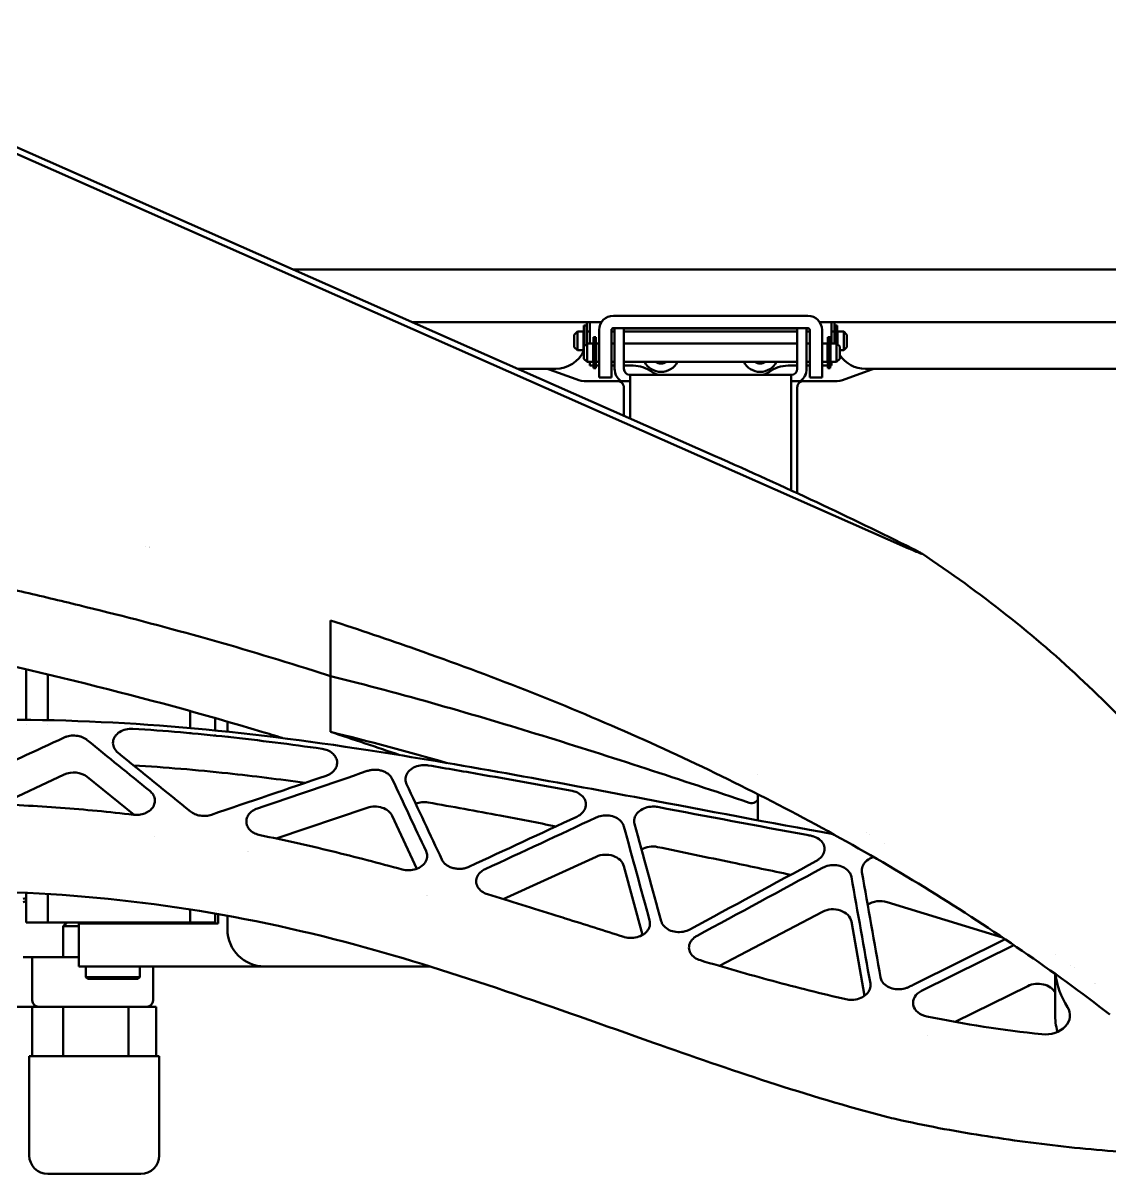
# Model space of a CAD drawing. Header units: millimetres. Extents: x 36 to 3196, y 27 to 5967.
# Drawn here: x 1294.8 to 1470.2, y 4147.1 to 4332.9 of the extents above; entities that cross this region are included whole.
import ezdxf

# ---------------------------------------------------------------- set-up
doc = ezdxf.new("R2010")
doc.units = ezdxf.units.MM
doc.layers.add('외형선(ISO)', color=7, linetype='Continuous', lineweight=50)

msp = doc.modelspace()

# ---------------------------------------------------------------- linework, layer by layer
at = {"layer": '외형선(ISO)'}
for p, q in [((1248.4268, 4332.913), (1406.497, 4263.0024)), ((1437.737, 4248.0978), (1248.9082, 4331.6123)), ((1338.4588, 4293.094), (1699.2728, 4293.094)), ((1390.0728, 4285.652), (1421.4728, 4285.652)), ((1357.6776, 4284.594), (1385.7728, 4284.594)), ((1385.3228, 4280.694), (1385.3228, 4284.094)), ((1385.3228, 4284.094), (1385.7228, 4284.094)), ((1385.7228, 4284.094), (1385.7228, 4281.094)), ((1386.2728, 4284.594), (1385.7728, 4284.594)), ((1385.7728, 4284.594), (1385.7728, 4283.094)), ((1386.2728, 4281.194), (1386.2728, 4284.594)), ((1386.2728, 4284.594), (1388.137, 4284.594)), ((1387.7728, 4279.694), (1387.7728, 4283.352)), ((1389.7728, 4279.694), (1389.7728, 4283.352)), ((1389.8956, 4283.594), (1390.2728, 4283.594)), ((1390.0728, 4283.652), (1421.4728, 4283.652)), ((1390.2728, 4283.652), (1390.2728, 4282.4139)), ((1391.7728, 4283.652), (1391.7728, 4282.4139)), ((1391.7728, 4283.594), (1419.7728, 4283.594)), ((1392.7728, 4283.594), (1392.7728, 4283.652)), ((1418.7728, 4283.594), (1418.7728, 4283.652)), ((1419.7728, 4283.652), (1419.7728, 4282.4139)), ((1421.2728, 4283.652), (1421.2728, 4282.4139)), ((1421.2728, 4283.594), (1421.6501, 4283.594)), ((1421.7728, 4283.352), (1421.7728, 4279.694)), ((1423.4087, 4284.594), (1425.2728, 4284.594)), ((1423.7728, 4283.352), (1423.7728, 4279.694)), ((1425.7728, 4284.594), (1425.2728, 4284.594)), ((1425.2728, 4281.194), (1425.2728, 4284.594)), ((1425.7728, 4284.594), (1589.7728, 4284.594)), ((1425.7728, 4284.594), (1425.7728, 4283.094)), ((1425.8228, 4281.194), (1425.8228, 4284.094)), ((1426.2228, 4284.094), (1425.8228, 4284.094)), ((1426.2228, 4284.094), (1426.2228, 4281.094)), ((1383.7728, 4282.594), (1384.2728, 4283.094)), ((1383.7728, 4282.594), (1383.7728, 4280.594)), ((1384.2728, 4280.094), (1384.2728, 4283.094)), ((1384.2728, 4283.094), (1385.2728, 4283.094)), ((1385.2728, 4280.094), (1385.2728, 4283.094)), ((1385.2728, 4282.594), (1385.3228, 4282.594)), ((1385.7228, 4282.594), (1385.7728, 4282.594)), ((1385.7728, 4283.094), (1385.7728, 4281.144)), ((1385.7728, 4283.094), (1386.2728, 4283.094)), ((1386.8728, 4277.194), (1386.8728, 4282.194)), ((1386.8728, 4282.194), (1387.2728, 4282.194)), ((1387.2728, 4282.194), (1387.2728, 4277.194)), ((1389.7728, 4283.094), (1390.2728, 4283.094)), ((1390.2728, 4282.0845), (1390.2728, 4282.4139)), ((1390.2728, 4282.0845), (1390.2728, 4279.594)), ((1391.7728, 4283.094), (1419.7728, 4283.094)), ((1391.7728, 4282.0845), (1391.7728, 4282.4139)), ((1391.7728, 4282.0845), (1391.7728, 4279.594)), ((1419.7728, 4282.4139), (1419.7728, 4282.0845)), ((1419.7728, 4282.0845), (1419.7728, 4279.594)), ((1421.2728, 4283.094), (1421.7728, 4283.094)), ((1421.2728, 4282.4139), (1421.2728, 4282.0845)), ((1421.2728, 4282.0845), (1421.2728, 4279.594)), ((1424.6728, 4277.194), (1424.6728, 4282.194)), ((1425.0728, 4282.194), (1424.6728, 4282.194)), ((1425.0728, 4282.194), (1425.0728, 4277.194)), ((1425.2728, 4283.094), (1425.7728, 4283.094)), ((1425.7728, 4281.194), (1425.7728, 4283.094)), ((1425.8228, 4282.594), (1425.7728, 4282.594)), ((1426.2728, 4282.594), (1426.2228, 4282.594)), ((1426.2728, 4283.094), (1426.2728, 4281.044)), ((1426.2728, 4283.094), (1427.2728, 4283.094)), ((1427.2728, 4280.094), (1427.2728, 4283.094)), ((1427.7728, 4282.594), (1427.2728, 4283.094)), ((1427.7728, 4280.594), (1427.7728, 4282.594)), ((1383.7728, 4280.594), (1384.2728, 4280.094)), ((1384.2728, 4280.094), (1385.2728, 4280.094)), ((1385.2728, 4280.594), (1385.3228, 4280.594)), ((1385.3228, 4280.694), (1385.8228, 4281.194)), ((1385.3228, 4280.694), (1385.3228, 4278.694)), ((1385.8228, 4278.194), (1385.8228, 4281.194)), ((1385.8228, 4281.194), (1386.8228, 4281.194)), ((1386.8228, 4278.194), (1386.8228, 4281.194)), ((1386.8228, 4280.694), (1386.8728, 4280.694)), ((1387.2728, 4280.694), (1387.3228, 4280.694)), ((1387.3228, 4281.194), (1387.3228, 4278.194)), ((1387.3228, 4281.194), (1387.7728, 4281.194)), ((1387.7728, 4279.694), (1387.7728, 4275.694)), ((1389.7728, 4281.194), (1390.2728, 4281.194)), ((1389.7728, 4279.694), (1389.7728, 4275.694)), ((1390.2728, 4277.094), (1390.2728, 4279.594)), ((1391.7728, 4281.194), (1419.7728, 4281.194)), ((1391.7728, 4277.094), (1391.7728, 4279.594)), ((1419.7728, 4279.594), (1419.7728, 4277.094)), ((1421.2728, 4281.194), (1421.7728, 4281.194)), ((1421.2728, 4279.594), (1421.2728, 4277.094)), ((1421.7728, 4275.694), (1421.7728, 4279.694)), ((1423.7728, 4281.194), (1424.6228, 4281.194)), ((1423.7728, 4275.694), (1423.7728, 4279.694)), ((1424.6228, 4278.194), (1424.6228, 4281.194)), ((1424.6728, 4280.694), (1424.6228, 4280.694)), ((1425.1228, 4280.694), (1425.0728, 4280.694)), ((1425.1228, 4281.194), (1425.1228, 4278.194)), ((1425.1228, 4281.194), (1426.1228, 4281.194)), ((1426.1228, 4278.194), (1426.1228, 4281.194)), ((1426.6228, 4280.694), (1426.1228, 4281.194)), ((1426.6228, 4278.694), (1426.6228, 4280.694)), ((1426.6228, 4280.094), (1427.2728, 4280.094)), ((1427.7728, 4280.594), (1427.2728, 4280.094)), ((1385.3228, 4278.694), (1385.8228, 4278.194)), ((1385.8228, 4278.194), (1386.8228, 4278.194)), ((1386.2728, 4277.594), (1386.2728, 4278.194)), ((1386.2728, 4277.594), (1386.8728, 4277.594)), ((1386.8228, 4278.694), (1386.8728, 4278.694)), ((1387.2728, 4278.694), (1387.3228, 4278.694)), ((1387.2728, 4277.594), (1387.7728, 4277.594)), ((1387.3228, 4278.194), (1387.7728, 4278.194)), ((1389.7728, 4278.194), (1390.2728, 4278.194)), ((1390.2728, 4277.594), (1389.7728, 4277.594)), ((1391.7728, 4278.194), (1419.7728, 4278.194)), ((1393.2728, 4277.594), (1391.7728, 4277.594)), ((1419.7728, 4277.594), (1418.2728, 4277.594)), ((1421.2728, 4278.194), (1421.7728, 4278.194)), ((1421.7728, 4277.594), (1421.2728, 4277.594)), ((1423.7728, 4278.194), (1424.6228, 4278.194)), ((1423.7728, 4277.594), (1424.6728, 4277.594)), ((1424.6728, 4278.694), (1424.6228, 4278.694)), ((1425.1228, 4278.694), (1425.0728, 4278.694)), ((1425.0728, 4277.594), (1425.2728, 4277.594)), ((1425.1228, 4278.194), (1426.1228, 4278.194)), ((1425.2728, 4278.194), (1425.2728, 4277.594)), ((1426.6228, 4278.694), (1426.1228, 4278.194)), ((1374.6353, 4277.094), (1379.0436, 4277.094)), ((1379.0436, 4277.094), (1380.7728, 4277.094)), ((1379.7276, 4276.9734), (1384.0627, 4275.3956)), ((1386.8728, 4277.194), (1387.2728, 4277.194)), ((1392.7728, 4276.094), (1418.7728, 4276.094)), ((1392.7728, 4276.094), (1392.7728, 4273.094)), ((1418.7728, 4276.094), (1418.7728, 4273.094)), ((1425.0728, 4277.194), (1424.6728, 4277.194)), ((1427.4829, 4275.3956), (1431.818, 4276.9734)), ((1430.7728, 4277.094), (1432.5021, 4277.094)), ((1432.5021, 4277.094), (1583.0436, 4277.094)), ((1385.7728, 4275.094), (1390.7728, 4275.094)), ((1389.7728, 4275.694), (1387.7728, 4275.694)), ((1390.7728, 4275.094), (1392.7728, 4275.094)), ((1391.7728, 4274.0095), (1391.7728, 4273.594)), ((1418.7728, 4275.094), (1420.7728, 4275.094)), ((1419.7728, 4273.594), (1419.7728, 4274.0095)), ((1420.7728, 4275.094), (1425.7728, 4275.094)), ((1421.7728, 4275.694), (1423.7728, 4275.694)), ((1391.7728, 4273.594), (1391.7728, 4273.094)), ((1391.7728, 4273.094), (1391.7728, 4269.5145)), ((1392.7728, 4273.094), (1392.7728, 4269.0722)), ((1418.7728, 4257.4562), (1418.7728, 4273.094)), ((1419.7728, 4273.094), (1419.7728, 4273.594)), ((1419.7728, 4256.9937), (1419.7728, 4273.094)), ((1314.505, 4248.4265), (1314.505, 4248.4263)), ((1344.413, 4236.4617), (1344.413, 4227.4627)), ((1295.2728, 4227.0553), (1295.2728, 4228.511)), ((1298.7728, 4227.6882), (1298.7728, 4227.0553)), ((1298.7728, 4227.6882), (1298.7728, 4227.0553)), ((1344.413, 4227.4627), (1344.413, 4218.4636)), ((1295.2728, 4227.0553), (1295.2728, 4221.6981)), ((1298.7728, 4221.6981), (1298.7728, 4227.0553)), ((1298.7728, 4221.6981), (1298.7728, 4227.0553)), ((1321.7728, 4222.0458), (1321.7728, 4222.0461)), ((1321.7728, 4222.0461), (1321.7728, 4222.0458)), ((1321.7728, 4221.6981), (1321.7728, 4221.8227)), ((1321.7728, 4221.8227), (1321.7728, 4221.6981)), ((1295.2728, 4221.6981), (1295.2728, 4220.4152)), ((1298.7728, 4221.6981), (1298.7728, 4220.3765)), ((1298.7728, 4221.6981), (1298.7728, 4220.3765)), ((1321.7728, 4219.1374), (1321.7728, 4221.6981)), ((1321.7728, 4221.6981), (1321.7728, 4219.1374)), ((1325.7728, 4220.9242), (1325.7728, 4220.924)), ((1325.7728, 4220.7015), (1325.7728, 4218.7521)), ((1327.7728, 4218.543), (1327.7728, 4220.1283)), ((1295.2728, 4219.6931), (1295.2728, 4219.6929)), ((1298.7728, 4219.6552), (1298.7728, 4219.6551)), ((1298.7728, 4219.6552), (1298.7728, 4219.6551)), ((1321.7728, 4218.3822), (1321.7728, 4218.4134)), ((1321.7728, 4218.4134), (1321.7728, 4218.3822)), ((1325.7728, 4218.0266), (1325.7728, 4217.9987)), ((1327.7728, 4217.791), (1327.7728, 4217.8166)), ((1336.2728, 4217.5412), (1336.2728, 4217.5971)), ((1336.2728, 4216.7986), (1336.2728, 4216.8112)), ((1301.4008, 4211.5778), (1291.1252, 4206.7688)), ((1305.1418, 4211.198), (1312.7291, 4205.0686)), ((1413.4161, 4211.6146), (1413.4161, 4211.6146)), ((1413.4161, 4208.4007), (1413.4161, 4207.7413)), ((1413.4161, 4204.1994), (1413.4161, 4207.7413)), ((1350.3515, 4206.2252), (1335.6509, 4201.2525)), ((1354.3895, 4204.8938), (1358.3531, 4196.3676)), ((1430.9312, 4202.1482), (1430.9312, 4202.1482)), ((1431.3777, 4201.8915), (1431.3777, 4201.8916)), ((1433.7761, 4200.4987), (1433.7762, 4200.4987)), ((1387.3021, 4198.317), (1372.2859, 4191.4803)), ((1391.7729, 4196.8061), (1394.7712, 4185.6812)), ((1295.2728, 4189.5173), (1295.2728, 4192.4737)), ((1298.7728, 4192.305), (1298.7728, 4189.5173)), ((1298.7728, 4192.305), (1298.7728, 4189.5173)), ((1294.7728, 4191.5173), (1295.2728, 4191.6419)), ((1295.2728, 4191.1266), (1294.7728, 4191.002)), ((1452.8751, 4185.299), (1434.2792, 4190.9963)), ((1295.2728, 4188.2047), (1295.2728, 4189.5173)), ((1298.7728, 4189.5173), (1298.7728, 4188.2047)), ((1298.7728, 4189.5173), (1298.7728, 4188.2047)), ((1321.7728, 4189.5173), (1321.7728, 4189.8836)), ((1321.7728, 4189.8836), (1321.7728, 4189.5173)), ((1321.7728, 4188.2047), (1321.7728, 4189.5173)), ((1321.7728, 4189.5173), (1321.7728, 4188.2047)), ((1325.7728, 4189.6751), (1325.7728, 4189.6749)), ((1325.7728, 4189.2162), (1325.7728, 4188.2047)), ((1326.2728, 4189.5859), (1326.2728, 4189.5861)), ((1326.2728, 4187.544), (1326.2728, 4189.1274)), ((1327.7728, 4189.3119), (1327.7728, 4189.312)), ((1327.7728, 4186.594), (1327.7728, 4188.8542)), ((1423.8283, 4189.4276), (1407.2084, 4180.6763)), ((1295.2728, 4187.694), (1295.2728, 4188.2047)), ((1298.7728, 4187.694), (1295.2728, 4187.694)), ((1298.7728, 4188.2047), (1298.7728, 4187.694)), ((1298.7728, 4188.2047), (1298.7728, 4187.694)), ((1321.7728, 4187.694), (1298.7728, 4187.694)), ((1301.8728, 4187.694), (1301.2728, 4187.094)), ((1301.2728, 4182.094), (1301.2728, 4187.094)), ((1303.7728, 4187.094), (1301.2728, 4187.094)), ((1303.7728, 4180.594), (1303.7728, 4187.544)), ((1303.7728, 4187.544), (1308.7728, 4187.544)), ((1305.2728, 4187.694), (1305.2728, 4187.544)), ((1308.7728, 4187.544), (1326.2728, 4187.544)), ((1313.2728, 4187.694), (1313.2728, 4187.544)), ((1321.7728, 4187.694), (1321.7728, 4188.2047)), ((1321.7728, 4188.2047), (1321.7728, 4187.694)), ((1325.7728, 4187.694), (1321.7728, 4187.694)), ((1325.7728, 4188.2047), (1325.7728, 4187.694)), ((1428.5012, 4187.8383), (1430.5953, 4175.844)), ((1453.3349, 4184.9895), (1438.4546, 4177.6285)), ((1454.735, 4184.0407), (1439.8373, 4176.6712)), ((1296.2728, 4182.094), (1294.7728, 4182.094)), ((1301.2728, 4182.094), (1296.2728, 4182.094)), ((1296.2728, 4175.094), (1296.2728, 4182.094)), ((1303.7728, 4182.094), (1301.2728, 4182.094)), ((1308.7728, 4180.594), (1303.7728, 4180.594)), ((1304.9128, 4180.594), (1304.9128, 4178.894)), ((1308.7728, 4180.594), (1333.7728, 4180.594)), ((1313.6328, 4180.594), (1313.6328, 4178.894)), ((1315.7728, 4175.094), (1315.7728, 4180.594)), ((1360.4681, 4180.594), (1333.7728, 4180.594)), ((1461.38, 4173.0181), (1461.38, 4179.4015)), ((1463.8754, 4180.8131), (1463.8754, 4180.8131)), ((1463.8875, 4180.8042), (1463.8875, 4180.8043)), ((1464.5099, 4180.3494), (1464.5099, 4180.3494)), ((1304.9128, 4178.894), (1313.6328, 4178.894)), ((1305.2128, 4178.594), (1304.9128, 4178.894)), ((1313.3328, 4178.594), (1305.2128, 4178.594)), ((1313.3328, 4178.594), (1313.6328, 4178.894)), ((1445.2704, 4171.6453), (1456.9835, 4177.4395)), ((1296.2728, 4174.094), (1293.6215, 4174.094)), ((1297.2728, 4174.094), (1296.2728, 4174.094)), ((1296.2728, 4166.094), (1296.2728, 4174.094)), ((1301.2728, 4174.094), (1297.2728, 4174.094)), ((1301.2505, 4166.094), (1301.2505, 4174.094)), ((1312.7728, 4174.094), (1301.2728, 4174.094)), ((1311.7819, 4174.094), (1311.7819, 4166.094)), ((1314.7728, 4174.094), (1312.7728, 4174.094)), ((1316.2728, 4174.094), (1314.7728, 4174.094)), ((1316.2728, 4166.094), (1316.2728, 4174.094)), ((1440.8528, 4169.4601), (1440.8529, 4169.4601)), ((1316.7728, 4166.094), (1295.7728, 4166.094)), ((1295.7728, 4150.094), (1295.7728, 4166.094)), ((1316.7728, 4150.094), (1316.7728, 4166.094)), ((1313.7728, 4147.094), (1298.7728, 4147.094))]:
    msp.add_line(p, q, dxfattribs=at)
for centre, radius, start, end in [((1390.0728, 4283.352), 2.3, 90, 180), ((1421.4728, 4283.352), 2.3, 0, 90), ((1390.0728, 4283.352), 0.3, 90, 180), ((1421.4728, 4283.352), 0.3, 0, 90), ((1380.7728, 4282.094), 5, 270, 335.505352), ((1393.2728, 4272.594), 5, 53.130102, 90), ((1397.7728, 4279.594), 3, 207.818139, 332.181861), ((1397.7728, 4279.594), 1.65, 238.047254, 301.952746), ((1413.7728, 4279.594), 3, 207.818139, 332.181861), ((1413.7728, 4279.594), 1.65, 238.047254, 301.952746), ((1418.2728, 4272.594), 5, 90, 126.869898), ((1430.7728, 4282.094), 5, 213.901262, 270), ((1379.0436, 4275.094), 2, 70, 90), ((1392.7728, 4277.094), 2.5, 180, 233.130102), ((1392.7728, 4277.094), 1, 180, 270), ((1397.7728, 4278.594), 2.5, 233.130102, 270), ((1413.7728, 4278.594), 2.5, 270, 306.869898), ((1418.7728, 4277.094), 1, 270, 0), ((1418.7728, 4277.094), 2.5, 306.869898, 0), ((1432.5021, 4275.094), 2, 90, 110), ((1385.7728, 4280.094), 5, 250, 270), ((1390.7728, 4274.094), 1, 18.836922, 90), ((1420.7728, 4274.094), 1, 90, 161.163078), ((1425.7728, 4280.094), 5, 270, 290), ((1333.7728, 4186.594), 6, 180, 270), ((1297.2728, 4175.094), 1, 180, 270), ((1314.7728, 4175.094), 1, 270, 0), ((1298.7728, 4150.094), 3, 180, 270), ((1313.7728, 4150.094), 3, 270, 0)]:
    msp.add_arc(centre, radius, start, end, dxfattribs=at)
for centre, major_axis, ratio, start_param, end_param in [((1298.2914, 4258.5386), (-215.9794, 72.2751), 0.18904237, 4.07188662, 4.25196697), ((1317.0851, 4246.4454), (3, 0), 0.76604444, 2.2449562, 2.24503636), ((1317.0851, 4246.4454), (-3, 0), 0.76604444, 5.38654893, 5.38662909), ((1340.0754, 5842.524), (3494.2783, 1949.7979), 0.35760729, 4.50068078, 4.5045778), ((1322.9262, 5809.677), (1673.8458, -2103.8746), 0.42103281, 5.18973218, 5.19506325), ((1323.6621, 5811.0865), (1673.8458, -2103.8746), 0.42103281, 5.19197059, 5.19814123), ((1302.9648, 4209.6167), (-3, 0), 0.76604444, 3.90043096, 5.26081082), ((1323.9565, 5811.6504), (3216.0584, 1378.6403), 0.42918848, 4.53081933, 4.53647753), ((1323.0007, 5809.8197), (3216.0584, 1378.6403), 0.42918848, 4.53338111, 4.53880598), ((1341.5529, 5845.3538), (1132.0692, -3159.5868), 0.18091783, 5.19010186, 5.1944057), ((1342.5636, 5847.2898), (1132.0692, -3159.5868), 0.18091783, 5.19111743, 5.19562165), ((1359.5143, 4204.8303), (-3, 0), 0.76604444, 4.48762083, 5.17913359), ((1412.4161, 4207.7413), (1, 0), 0.76604444, 4.30289053, 6.28318572), ((1412.4161, 4207.7413), (1, 0), 0.76604444, 4.30289053, 6.28318531), ((1351.5634, 4204.1229), (3, 0), 0.76604444, 0.34210493, 1.9866165), ((1304.9688, 5775.2821), (3464.2793, 1890.6972), 0.36440894, 4.53356209, 4.53849434), ((1303.8702, 5773.1779), (3464.2793, 1890.6972), 0.36440894, 4.5346183, 4.53969056), ((1369.5409, 5898.9611), (-837.3074, 3760.9296), 0.09922922, 2.01621867, 2.02090539), ((1313.0605, 4201.4609), (3, 0), 0.76604444, 0.08256083, 0.08259646), ((1368.3287, 5896.6393), (-837.3074, 3760.9296), 0.09922922, 2.01565188, 2.02018642), ((1416.0707, 4187.1836), (-20.0021, -0.9778), 0.75172423, 4.37085907, 4.41025761), ((1396.4425, 4197.6653), (-3, 0), 0.76604444, 4.44859556, 5.36041063), ((1333.8241, 4198.1224), (-3, 0), 0.76604444, 5.82128305, 5.82128739), ((1388.8348, 4196.3414), (3, 0), 0.76604444, 0.20359906, 2.10703883), ((1280.5441, 5728.5), (3640.8278, 2233.2175), 0.32710273, 4.54721025, 4.55271855), ((1279.3393, 5726.1924), (3640.8278, 2233.2175), 0.32710273, 4.54784458, 4.55329935), ((1402.2286, 5961.5698), (-625.3541, 4185.3937), 0.06054629, 1.99725431, 2.00174307), ((1400.8676, 5958.9631), (-625.3541, 4185.3937), 0.06054629, 1.99676562, 2.00130443), ((1357.0211, 4192.3824), (3, 0), 0.76604444, 6.13534739, 6.13535359), ((1433.1652, 4188.8625), (-3, 0), 0.76604444, 4.33192772, 5.45908373), ((1425.5277, 4187.5337), (3, 0), 0.76604444, 0.13295352, 2.17299478), ((1481.38, 4180.7315), (-20, 0), 0.76604444, 6.16632775, 6.16632897), ((1481.38, 4180.7315), (-20, 0), 0.76604444, 0.09078313, 0.45235749), ((1438.4546, 4155.043), (50.0248, 29.1843), 0.34354089, 1.37299595, 1.38546447), ((1458.611, 4175.5089), (-3, 0), 0.76604444, 3.53658563, 5.2857721), ((1481.38, 4180.7315), (-14, 0), 0.76604444, 0.27365341, 0.27365465), ((1441.4648, 4174.7406), (-3, 0), 0.76604444, 5.2857721, 7.59586349), ((1459.7939, 4172.6956), (4, 0), 0.76604444, 4.5790414, 6.7355428), ((1481.38, 4173.0181), (-20, 0), 0.76604444, 0, 0.19635587)]:
    msp.add_ellipse(centre, major_axis=major_axis, ratio=ratio, start_param=start_param, end_param=end_param, dxfattribs=at)
for points, knots in [([(1391.7728, 4274.0095), (1391.7728, 4274.0273), (1391.7727, 4274.0448), (1391.7705, 4274.1613), (1391.762, 4274.2504), (1391.7363, 4274.3626), (1391.7283, 4274.3906), (1391.7193, 4274.4169)], [-0.5166195058, -0.5166195058, -0.5166195058, -0.5166195058, -0.5132448775, -0.5132448775, -0.4939196502, -0.4939196502, -0.4869372496, -0.4869372496, -0.4869372496, -0.4869372496]), ([(1419.7728, 4274.0095), (1419.7729, 4274.0824), (1419.7752, 4274.1545), (1419.793, 4274.2985), (1419.8078, 4274.3618), (1419.8264, 4274.4169)], [0.186650868, 0.186650868, 0.186650868, 0.186650868, 0.2064796752, 0.2064796752, 0.2266412317, 0.2266412317, 0.2266412317, 0.2266412317]), ([(1189.8923, 4257.8298), (1190.7006, 4257.7638), (1192.3218, 4257.6274), (1195.5543, 4257.3397), (1201.2046, 4256.7971), (1209.2467, 4255.9171), (1218.8506, 4254.7137), (1228.4152, 4253.3819), (1237.9489, 4251.9405), (1247.4547, 4250.4119), (1256.9358, 4248.8188), (1266.4141, 4247.1362), (1275.8658, 4245.2845), (1285.2319, 4243.2522), (1294.541, 4241.1351), (1306.9258, 4238.1972), (1322.309, 4234.23), (1335.7688, 4230.2329), (1343.0891, 4227.8915), (1344.413, 4227.4627)], [0, 0, 0, 0, 0.0078125, 0.015625, 0.03125, 0.0625, 0.09375, 0.125, 0.15625, 0.1875, 0.21875, 0.25, 0.28125, 0.3125, 0.34375, 0.375, 0.4375, 0.5, 0.513832198, 0.513832198, 0.513832198, 0.513832198]), ([(1189.8923, 4257.8298), (1190.7006, 4257.7638), (1192.3218, 4257.6274), (1195.5543, 4257.3397), (1201.2046, 4256.7971), (1209.2467, 4255.9171), (1218.8506, 4254.7137), (1228.4152, 4253.3819), (1237.9489, 4251.9405), (1247.4547, 4250.4119), (1256.9358, 4248.8188), (1266.4141, 4247.1362), (1275.8658, 4245.2845), (1285.2319, 4243.2522), (1294.541, 4241.1351), (1306.9258, 4238.1972), (1322.309, 4234.23), (1335.7688, 4230.2329), (1343.0891, 4227.8915), (1344.413, 4227.4627)], [0, 0, 0, 0, 0.0078125, 0.015625, 0.03125, 0.0625, 0.09375, 0.125, 0.15625, 0.1875, 0.21875, 0.25, 0.28125, 0.3125, 0.34375, 0.375, 0.4375, 0.5, 0.513832199, 0.513832199, 0.513832199, 0.513832199]), ([(1437.737, 4248.0978), (1438.0137, 4247.9755), (1438.3195, 4247.8413), (1438.7821, 4247.6428), (1438.9368, 4247.5772), (1439.2424, 4247.4503), (1439.3929, 4247.3889), (1439.6155, 4247.3042), (1439.7035, 4247.2718), (1439.788, 4247.2464), (1439.8072, 4247.2412), (1439.8322, 4247.2356), (1439.8433, 4247.2339), (1439.857, 4247.2332), (1439.8621, 4247.2342), (1439.8666, 4247.2384), (1439.8652, 4247.2428), (1439.8481, 4247.2655), (1439.8009, 4247.2969), (1439.6709, 4247.378), (1439.5635, 4247.4379), (1439.334, 4247.5627), (1439.2106, 4247.6277), (1438.83, 4247.8255), (1438.5627, 4247.9604), (1438.3153, 4248.0838)], [3.269386865, 3.269386865, 3.269386865, 3.269386865, 3.365222679, 3.365222679, 3.413140586, 3.413140586, 3.461058493, 3.461058493, 3.484590033, 3.484590033, 3.490549824, 3.490549824, 3.495333841, 3.495333841, 3.500139004, 3.500139004, 3.506390667, 3.506390667, 3.531517848, 3.531517848, 3.580960805, 3.580960805, 3.630403762, 3.630403762, 3.729289676, 3.729289676, 3.729289676, 3.729289676]), ([(1495.7012, 4189.7176), (1493.1225, 4194.1219), (1490.2935, 4198.4392), (1484.1569, 4206.867), (1480.8494, 4210.9775), (1473.7813, 4218.9607), (1470.0207, 4222.8335), (1462.0752, 4230.312), (1457.8903, 4233.9178), (1449.1283, 4240.8355), (1444.5511, 4244.1473), (1439.7951, 4247.2998)], [5.657609455, 5.657609455, 5.657609455, 5.657609455, 5.744783577, 5.744783577, 5.8319577, 5.8319577, 5.919131823, 5.919131823, 6.006305946, 6.006305946, 6.093480068, 6.093480068, 6.093480068, 6.093480068]), ([(1336.5851, 4217.5012), (1335.4914, 4217.8374), (1334.3961, 4218.1704), (1314.5656, 4224.1296), (1295.3192, 4228.7969), (1254.6314, 4237.192), (1233.0023, 4240.5858), (1207.6148, 4243.6468), (1203.9673, 4244.0546), (1200.3137, 4244.4264)], [16.02386138, 16.02386138, 16.02386138, 16.02386138, 16.37736913, 16.37736913, 22.41503085, 22.41503085, 29.01943454, 29.01943454, 30.12515294, 30.12515294, 30.12515294, 30.12515294]), ([(1344.413, 4236.4617), (1349.0711, 4234.9527), (1359.6366, 4231.3753), (1375.8755, 4225.3576), (1393.0252, 4218.2213), (1415.2496, 4207.8218), (1441.6725, 4193.2119), (1461.0518, 4179.8769), (1470.2485, 4172.8387)], [0.513832199, 0.513832199, 0.513832199, 0.513832199, 0.5625, 0.625, 0.6875, 0.75, 0.875, 1, 1, 1, 1]), ([(1412.018, 4207.0386), (1400.9387, 4210.7224), (1389.7835, 4214.4027), (1367.9617, 4221.1453), (1355.8864, 4224.6691), (1344.413, 4227.4627)], [-7.4393562, -7.4393562, -7.4393562, -7.4393562, -3.61170608, -3.61170608, 0, 0, 0, 0]), ([(1344.413, 4227.4627), (1355.8864, 4224.6691), (1367.9617, 4221.1453), (1389.7835, 4214.4027), (1400.9387, 4210.7224), (1412.018, 4207.0386)], [0, 0, 0, 0, 3.61170608, 3.61170608, 7.4393562, 7.4393562, 7.4393562, 7.4393562]), ([(1198.3796, 4211.0475), (1228.6294, 4215.5395), (1259.3409, 4220.1326), (1310.5075, 4220.5854), (1330.7616, 4218.5708), (1365.3891, 4213.219), (1380.1523, 4210.4759), (1405.0997, 4205.7683), (1415.3211, 4203.8135), (1425.5595, 4201.9607)], [0, 0, 0, 0, 9.31327157, 9.31327157, 15.35564345, 15.35564345, 19.92426329, 19.92426329, 23.10765724, 23.10765724, 23.10765724, 23.10765724]), ([(1312.519, 4218.9728), (1312.4319, 4218.9782), (1312.3443, 4218.9807), (1311.8567, 4218.9781), (1311.4578, 4218.9115), (1310.7653, 4218.6867), (1310.4257, 4218.5136), (1309.867, 4218.0765), (1309.6479, 4217.8125), (1309.3681, 4217.2766), (1309.2888, 4216.969), (1309.2986, 4216.3547), (1309.3877, 4216.0479), (1309.6701, 4215.5408), (1309.8681, 4215.3036), (1310.1165, 4215.1014)], [-1.26781045, -1.26781045, -1.26781045, -1.26781045, -1.243079015, -1.243079015, -1.130070014, -1.130070014, -1.017064089, -1.017064089, -0.904058165, -0.904058165, -0.791051468, -0.791051468, -0.678044771, -0.678044771, -0.575998739, -0.575998739, -0.575998739, -0.575998739]), ([(1343.0419, 4215.7372), (1337.9944, 4216.4563), (1332.9279, 4217.1061), (1322.7491, 4218.2058), (1317.6444, 4218.6547), (1312.519, 4218.9728)], [0, 0, 0, 0, 1.54139472, 1.54139472, 3.08340314, 3.08340314, 3.08340314, 3.08340314]), ([(1305.1418, 4217.1461), (1305.0236, 4217.2425), (1304.8969, 4217.3297), (1304.761, 4217.4085), (1304.6251, 4217.4873), (1304.4798, 4217.5577), (1304.3283, 4217.618), (1304.1767, 4217.6783), (1304.0188, 4217.7286), (1303.8564, 4217.7684), (1303.694, 4217.8082), (1303.5271, 4217.8375), (1303.3585, 4217.8557), (1303.1899, 4217.8738), (1303.0197, 4217.881), (1302.8497, 4217.877), (1302.6798, 4217.8731), (1302.5102, 4217.8579), (1302.3437, 4217.8319), (1302.1772, 4217.8059), (1302.0139, 4217.7689), (1301.8565, 4217.7218), (1301.699, 4217.6747), (1301.5474, 4217.6176), (1301.4008, 4217.5498)], [0, 0, 0, 0, 0.00050782935, 0.00050782935, 0.00050782935, 0.0010156587, 0.0010156587, 0.0010156587, 0.00152348805, 0.00152348805, 0.00152348805, 0.0020313174, 0.0020313174, 0.0020313174, 0.00253914676, 0.00253914676, 0.00253914676, 0.00304697611, 0.00304697611, 0.00304697611, 0.00355480546, 0.00355480546, 0.00355480546, 0.00406263481, 0.00406263481, 0.00406263481, 0.00406263481]), ([(1343.6934, 4211.3868), (1343.8398, 4211.4368), (1343.9789, 4211.4949), (1344.1116, 4211.561), (1344.2442, 4211.6271), (1344.3703, 4211.7014), (1344.4883, 4211.783), (1344.6063, 4211.8646), (1344.7163, 4211.9538), (1344.8158, 4212.0484), (1344.9153, 4212.143), (1345.0044, 4212.2429), (1345.0834, 4212.3484), (1345.1624, 4212.4539), (1345.231, 4212.5651), (1345.2871, 4212.6786), (1345.3432, 4212.7921), (1345.3872, 4212.9079), (1345.4193, 4213.0267), (1345.4515, 4213.1456), (1345.4714, 4213.2676), (1345.4785, 4213.3887), (1345.4856, 4213.5098), (1345.4803, 4213.63), (1345.4624, 4213.7504), (1345.4445, 4213.8708), (1345.4137, 4213.9913), (1345.3711, 4214.108), (1345.3285, 4214.2246), (1345.2743, 4214.3373), (1345.2082, 4214.4473), (1345.1421, 4214.5572), (1345.0637, 4214.6641), (1344.9756, 4214.7647), (1344.8874, 4214.8652), (1344.7898, 4214.9594), (1344.6821, 4215.0479), (1344.5744, 4215.1364), (1344.4564, 4215.2191), (1344.3315, 4215.2935), (1344.2066, 4215.3679), (1344.0748, 4215.4343), (1343.9364, 4215.4925), (1343.6597, 4215.609), (1343.3564, 4215.6924), (1343.0419, 4215.7372)], [0, 0, 0, 0, 0.00047337794, 0.00047337794, 0.00047337794, 0.00094675588, 0.00094675588, 0.00094675588, 0.00142013383, 0.00142013383, 0.00142013383, 0.00189351177, 0.00189351177, 0.00189351177, 0.00236688971, 0.00236688971, 0.00236688971, 0.00284026765, 0.00284026765, 0.00284026765, 0.0033136456, 0.0033136456, 0.0033136456, 0.00378702354, 0.00378702354, 0.00378702354, 0.00426040148, 0.00426040148, 0.00426040148, 0.00473377942, 0.00473377942, 0.00473377942, 0.00520715737, 0.00520715737, 0.00520715737, 0.00568053531, 0.00568053531, 0.00568053531, 0.00615391325, 0.00615391325, 0.00615391325, 0.00662729119, 0.00662729119, 0.00662729119, 0.00757404708, 0.00757404708, 0.00757404708, 0.00757404708]), ([(1312.6399, 4213.049), (1317.7234, 4212.7532), (1322.7866, 4212.3201), (1332.0057, 4211.3305), (1336.1611, 4210.8091), (1340.3034, 4210.2309)], [-3.07120396, -3.07120396, -3.07120396, -3.07120396, -1.54176193, -1.54176193, -0.27856449, -0.27856449, -0.27856449, -0.27856449]), ([(1360.1829, 4213.0608), (1359.9549, 4213.0989), (1359.716, 4213.1171), (1359.0776, 4213.1068), (1358.6786, 4213.0361), (1357.9862, 4212.8049), (1357.6465, 4212.629), (1357.0878, 4212.1882), (1356.8687, 4211.9233), (1356.5889, 4211.3874), (1356.5096, 4211.0808), (1356.5186, 4210.5205), (1356.5805, 4210.2663), (1356.6881, 4210.0363)], [-1.310460514, -1.310460514, -1.310460514, -1.310460514, -1.243105983, -1.243105983, -1.130091978, -1.130091978, -1.017086449, -1.017086449, -0.904080921, -0.904080921, -0.791073463, -0.791073463, -0.69672264, -0.69672264, -0.69672264, -0.69672264]), ([(1383.3991, 4208.9402), (1378.69, 4209.8124), (1373.9733, 4210.6707), (1369.2451, 4211.503), (1366.2293, 4212.0338), (1363.209, 4212.5542), (1360.1829, 4213.0608)], [0, 0, 0, 0, 0.014599293, 0.014599293, 0.014599293, 0.023910945, 0.023910945, 0.023910945, 0.023910945]), ([(1354.3895, 4210.8534), (1354.3199, 4211.0022), (1354.2318, 4211.1425), (1354.125, 4211.2757), (1354.0181, 4211.4089), (1353.8919, 4211.5348), (1353.7515, 4211.6484), (1353.6111, 4211.7619), (1353.4569, 4211.8634), (1353.2882, 4211.9529), (1353.2039, 4211.9977), (1353.1159, 4212.0394), (1353.0259, 4212.0773), (1352.9359, 4212.1152), (1352.8439, 4212.1493), (1352.75, 4212.1796), (1352.6561, 4212.21), (1352.5604, 4212.2367), (1352.4623, 4212.2597), (1352.3643, 4212.2826), (1352.2639, 4212.3019), (1352.1628, 4212.3171), (1352.0617, 4212.3323), (1351.9598, 4212.3435), (1351.8579, 4212.3506), (1351.756, 4212.3578), (1351.654, 4212.3609), (1351.5515, 4212.3601), (1351.3464, 4212.3584), (1351.1391, 4212.3404), (1350.9378, 4212.3066), (1350.7366, 4212.2727), (1350.5413, 4212.2236), (1350.3515, 4212.1587)], [0, 0, 0, 0, 0.00061354389, 0.00061354389, 0.00061354389, 0.00122708779, 0.00122708779, 0.00122708779, 0.00184063168, 0.00184063168, 0.00184063168, 0.00214740363, 0.00214740363, 0.00214740363, 0.00245417558, 0.00245417558, 0.00245417558, 0.00276094753, 0.00276094753, 0.00276094753, 0.00306771947, 0.00306771947, 0.00306771947, 0.00337449142, 0.00337449142, 0.00337449142, 0.00368126337, 0.00368126337, 0.00368126337, 0.00429480726, 0.00429480726, 0.00429480726, 0.00490835116, 0.00490835116, 0.00490835116, 0.00490835116]), ([(1312.6088, 4205.081), (1312.7635, 4205.0625), (1312.9178, 4205.0536), (1313.0722, 4205.0536), (1313.2266, 4205.0537), (1313.3811, 4205.0629), (1313.5344, 4205.0814), (1313.6877, 4205.0998), (1313.8398, 4205.1276), (1313.9871, 4205.164), (1314.1343, 4205.2003), (1314.2767, 4205.245), (1314.4151, 4205.2984), (1314.5535, 4205.3518), (1314.6877, 4205.4142), (1314.8135, 4205.4833), (1314.9392, 4205.5525), (1315.0567, 4205.6283), (1315.167, 4205.7116), (1315.2774, 4205.7948), (1315.3804, 4205.8857), (1315.4726, 4205.9811), (1315.5648, 4206.0765), (1315.6464, 4206.1763), (1315.7183, 4206.2814), (1315.7901, 4206.3865), (1315.8519, 4206.497), (1315.9017, 4206.6095), (1315.9515, 4206.7221), (1315.9896, 4206.8366), (1316.0161, 4206.9536), (1316.0426, 4207.0705), (1316.0574, 4207.1898), (1316.06, 4207.3087), (1316.0627, 4207.4277), (1316.0533, 4207.5464), (1316.032, 4207.664), (1316.0107, 4207.7815), (1315.9776, 4207.898), (1315.9328, 4208.012), (1315.888, 4208.1261), (1315.8315, 4208.2378), (1315.7644, 4208.3449), (1315.6974, 4208.452), (1315.6201, 4208.5546), (1315.532, 4208.6529), (1315.444, 4208.7513), (1315.345, 4208.8454), (1315.2374, 4208.9327)], [0.00000000167, 0.00000000167, 0.00000000167, 0.00000000167, 0.00046276107, 0.00046276107, 0.00046276107, 0.00092552047, 0.00092552047, 0.00092552047, 0.00138827987, 0.00138827987, 0.00138827987, 0.00185103927, 0.00185103927, 0.00185103927, 0.00231379867, 0.00231379867, 0.00231379867, 0.00277655807, 0.00277655807, 0.00277655807, 0.00323931747, 0.00323931747, 0.00323931747, 0.00370207687, 0.00370207687, 0.00370207687, 0.00416483628, 0.00416483628, 0.00416483628, 0.00462759568, 0.00462759568, 0.00462759568, 0.00509035508, 0.00509035508, 0.00509035508, 0.00555311448, 0.00555311448, 0.00555311448, 0.00601587388, 0.00601587388, 0.00601587388, 0.00647863328, 0.00647863328, 0.00647863328, 0.00694139268, 0.00694139268, 0.00694139268, 0.00740415208, 0.00740415208, 0.00740415208, 0.00740415208]), ([(1384.1766, 4204.7794), (1384.3976, 4204.8822), (1384.6071, 4205.0097), (1385.0704, 4205.3771), (1385.2895, 4205.6425), (1385.4294, 4205.9105), (1385.5692, 4206.1784), (1385.6486, 4206.4845), (1385.6388, 4207.0928), (1385.5497, 4207.3951), (1385.2529, 4207.9179), (1385.0254, 4208.1733), (1384.4528, 4208.5909), (1384.1077, 4208.7532), (1383.6432, 4208.8886), (1383.523, 4208.9173), (1383.3991, 4208.9402)], [-0.187400786, -0.187400786, -0.187400786, -0.187400786, -0.113011968, -0.113011968, 0, 0, 0, 0.113004767, 0.113004767, 0.226009534, 0.226009534, 0.339044114, 0.339044114, 0.452078695, 0.452078695, 0.489163592, 0.489163592, 0.489163592, 0.489163592]), ([(1360.1829, 4207.0707), (1364.0639, 4206.3909), (1367.9374, 4205.6824), (1374.8078, 4204.3842), (1377.8094, 4203.803), (1380.8071, 4203.2116)], [-2.39054678, -2.39054678, -2.39054678, -2.39054678, -1.19626588, -1.19626588, -0.26772461, -0.26772461, -0.26772461, -0.26772461]), ([(1288.9917, 4206.8426), (1292.9456, 4206.7212), (1296.8927, 4206.5147), (1304.7724, 4205.9277), (1308.6979, 4205.5479), (1312.6088, 4205.081)], [0.00000001, 0.00000001, 0.00000001, 0.00000001, 1.1867715, 1.1867715, 2.37357704, 2.37357704, 2.37357704, 2.37357704]), ([(1321.8023, 4205.6207), (1321.9088, 4205.5346), (1322.0224, 4205.4559), (1322.1432, 4205.3842), (1322.264, 4205.3126), (1322.392, 4205.2479), (1322.5263, 4205.1909), (1322.6607, 4205.1338), (1322.8016, 4205.0845), (1322.9454, 4205.044), (1323.0892, 4205.0035), (1323.2358, 4204.9718), (1323.3862, 4204.9485), (1323.5365, 4204.9252), (1323.6908, 4204.9107), (1323.844, 4204.9054), (1323.9972, 4204.9001), (1324.1492, 4204.9038), (1324.3016, 4204.9164), (1324.4539, 4204.929), (1324.6065, 4204.9508), (1324.7553, 4204.9814), (1324.9042, 4205.012), (1325.0494, 4205.0511), (1325.191, 4205.099)], [0, 0, 0, 0, 0.00045778206, 0.00045778206, 0.00045778206, 0.00091556412, 0.00091556412, 0.00091556412, 0.00137334618, 0.00137334618, 0.00137334618, 0.00183112824, 0.00183112824, 0.00183112824, 0.00228891029, 0.00228891029, 0.00228891029, 0.00274669235, 0.00274669235, 0.00274669235, 0.00320447441, 0.00320447441, 0.00320447441, 0.00366225647, 0.00366225647, 0.00366225647, 0.00366225647]), ([(1332.6123, 4206.1089), (1332.4701, 4206.0606), (1332.3348, 4206.0046), (1332.2056, 4205.941), (1332.0765, 4205.8775), (1331.9536, 4205.8063), (1331.838, 4205.728), (1331.7224, 4205.6497), (1331.6142, 4205.564), (1331.5159, 4205.4733), (1331.4177, 4205.3826), (1331.3293, 4205.2869), (1331.2501, 4205.1856), (1331.171, 4205.0843), (1331.1014, 4204.9772), (1331.0436, 4204.8679), (1330.9858, 4204.7586), (1330.9395, 4204.6472), (1330.9042, 4204.5324), (1330.8688, 4204.4176), (1330.8448, 4204.2995), (1330.833, 4204.1819), (1330.8212, 4204.0643), (1330.8212, 4203.9473), (1330.8329, 4203.8299), (1330.8447, 4203.7126), (1330.8685, 4203.5948), (1330.9038, 4203.48), (1330.9391, 4203.3652), (1330.9856, 4203.2533), (1331.0432, 4203.1444), (1331.1585, 4202.9267), (1331.319, 4202.7213), (1331.5154, 4202.5405), (1331.6136, 4202.4502), (1331.7206, 4202.3658), (1331.836, 4202.2879), (1331.9514, 4202.2099), (1332.0755, 4202.1385), (1332.2049, 4202.0753), (1332.3344, 4202.012), (1332.4691, 4201.9568), (1332.6101, 4201.9094), (1332.7511, 4201.862), (1332.8984, 4201.8225), (1333.0486, 4201.7921)], [0, 0, 0, 0, 0.00045970164, 0.00045970164, 0.00045970164, 0.00091940327, 0.00091940327, 0.00091940327, 0.00137910491, 0.00137910491, 0.00137910491, 0.00183880654, 0.00183880654, 0.00183880654, 0.00229850818, 0.00229850818, 0.00229850818, 0.00275820981, 0.00275820981, 0.00275820981, 0.00321791145, 0.00321791145, 0.00321791145, 0.00367761309, 0.00367761309, 0.00367761309, 0.00413731472, 0.00413731472, 0.00413731472, 0.00459701636, 0.00459701636, 0.00459701636, 0.00551641963, 0.00551641963, 0.00551641963, 0.00597612127, 0.00597612127, 0.00597612127, 0.0064358229, 0.0064358229, 0.0064358229, 0.00689552454, 0.00689552454, 0.00689552454, 0.00735522617, 0.00735522617, 0.00735522617, 0.00735522617]), ([(1397.2248, 4206.3472), (1396.9632, 4206.3966), (1396.6842, 4206.4197), (1396.0059, 4206.4026), (1395.6069, 4206.3286), (1394.9145, 4206.0923), (1394.5748, 4205.9141), (1394.0161, 4205.4704), (1393.7969, 4205.2048), (1393.5172, 4204.6689), (1393.4379, 4204.363), (1393.4451, 4203.9132), (1393.4661, 4203.7677), (1393.5045, 4203.6271)], [-1.321928339, -1.321928339, -1.321928339, -1.321928339, -1.243280998, -1.243280998, -1.130242991, -1.130242991, -1.017228879, -1.017228879, -0.904214767, -0.904214767, -0.791211072, -0.791211072, -0.736943223, -0.736943223, -0.736943223, -0.736943223]), ([(1391.7729, 4203.2089), (1391.7313, 4203.3612), (1391.6694, 4203.5077), (1391.4439, 4203.9042), (1391.2164, 4204.1589), (1390.6438, 4204.5751), (1390.2987, 4204.7365), (1389.5991, 4204.9389), (1389.1981, 4204.9934), (1388.3981, 4204.9744), (1387.9991, 4204.901), (1387.5345, 4204.743), (1387.4168, 4204.696), (1387.3021, 4204.6426)], [-1.641098097, -1.641098097, -1.641098097, -1.641098097, -1.5823607, -1.5823607, -1.469317459, -1.469317459, -1.356274218, -1.356274218, -1.243233567, -1.243233567, -1.130192916, -1.130192916, -1.09158568, -1.09158568, -1.09158568, -1.09158568]), ([(1333.0486, 4201.7921), (1336.9273, 4201.0071), (1340.7755, 4200.1416), (1348.4215, 4198.2824), (1352.209, 4197.2912), (1355.9754, 4196.2533)], [0, 0, 0, 0, 1.20457343, 1.20457343, 2.40827968, 2.40827968, 2.40827968, 2.40827968]), ([(1422.878, 4197.6585), (1423.0377, 4197.7452), (1423.1888, 4197.8448), (1423.6051, 4198.1773), (1423.8242, 4198.4435), (1423.9641, 4198.7114), (1424.104, 4198.9794), (1424.1833, 4199.2848), (1424.1735, 4199.89), (1424.0844, 4200.1899), (1423.7876, 4200.7073), (1423.5601, 4200.9592), (1422.9875, 4201.3692), (1422.6424, 4201.5274), (1422.2228, 4201.6451), (1422.1509, 4201.6629), (1422.0774, 4201.6788)], [-0.168445909, -0.168445909, -0.168445909, -0.168445909, -0.113002087, -0.113002087, 0, 0, 0, 0.113023378, 0.113023378, 0.226046755, 0.226046755, 0.339116421, 0.339116421, 0.452186086, 0.452186086, 0.474784456, 0.474784456, 0.474784456, 0.474784456]), ([(1397.2248, 4199.884), (1401.243, 4199.0526), (1405.2586, 4198.2129), (1412.4206, 4196.7138), (1415.5674, 4196.0546), (1418.7153, 4195.3985)], [-2.49727257, -2.49727257, -2.49727257, -2.49727257, -1.2486803, -1.2486803, -0.26997818, -0.26997818, -0.26997818, -0.26997818]), ([(1355.9754, 4196.2533), (1356.3084, 4196.1615), (1356.6836, 4196.1123), (1357.4578, 4196.1259), (1357.8567, 4196.1973), (1358.5492, 4196.4296), (1358.8888, 4196.606), (1359.4476, 4197.0475), (1359.6667, 4197.3126), (1359.8066, 4197.5805), (1359.9464, 4197.8484), (1360.0257, 4198.1549), (1360.0168, 4198.7145), (1359.9548, 4198.9683), (1359.8472, 4199.1979)], [-0.444743819, -0.444743819, -0.444743819, -0.444743819, -0.339031657, -0.339031657, -0.226016989, -0.226016989, -0.113008495, -0.113008495, 0, 0, 0, 0.11300555, 0.11300555, 0.20735987, 0.20735987, 0.20735987, 0.20735987]), ([(1362.3999, 4197.8463), (1362.4746, 4197.6871), (1362.5707, 4197.5377), (1362.6881, 4197.3968), (1362.8056, 4197.2558), (1362.9452, 4197.1237), (1363.1006, 4197.0063), (1363.1782, 4196.9476), (1363.2597, 4196.8925), (1363.3454, 4196.8408), (1363.431, 4196.7891), (1363.5208, 4196.7409), (1363.6142, 4196.6964), (1363.7076, 4196.652), (1363.8046, 4196.6114), (1363.9035, 4196.5754), (1364.0024, 4196.5393), (1364.1031, 4196.5077), (1364.2065, 4196.4803), (1364.4133, 4196.4254), (1364.631, 4196.3876), (1364.8498, 4196.3687), (1365.0685, 4196.3498), (1365.2882, 4196.3493), (1365.5085, 4196.3675), (1365.6186, 4196.3765), (1365.7288, 4196.3903), (1365.8369, 4196.4086), (1365.9449, 4196.4268), (1366.0507, 4196.4493), (1366.1552, 4196.4763), (1366.3641, 4196.5303), (1366.5674, 4196.6024), (1366.7588, 4196.6911)], [0, 0, 0, 0, 0.00065852432, 0.00065852432, 0.00065852432, 0.00131704864, 0.00131704864, 0.00131704864, 0.0016463108, 0.0016463108, 0.0016463108, 0.00197557297, 0.00197557297, 0.00197557297, 0.00230483513, 0.00230483513, 0.00230483513, 0.00263409729, 0.00263409729, 0.00263409729, 0.00329262161, 0.00329262161, 0.00329262161, 0.00395114593, 0.00395114593, 0.00395114593, 0.00428040809, 0.00428040809, 0.00428040809, 0.00460967025, 0.00460967025, 0.00460967025, 0.00526819457, 0.00526819457, 0.00526819457, 0.00526819457]), ([(1432.0735, 4198.2759), (1432.0429, 4198.2661), (1432.0127, 4198.256), (1431.6368, 4198.1248), (1431.2972, 4197.9444), (1430.7386, 4197.4977), (1430.5196, 4197.2314), (1430.3797, 4196.9635), (1430.2398, 4196.6955), (1430.1605, 4196.3902), (1430.1669, 4195.9966), (1430.1757, 4195.9055), (1430.1916, 4195.8157)], [1.573163244, 1.573163244, 1.573163244, 1.573163244, 1.582912638, 1.582912638, 1.695913086, 1.695913086, 1.808913534, 1.808913534, 1.808913534, 1.921939952, 1.921939952, 1.956083396, 1.956083396, 1.956083396, 1.956083396]), ([(1369.3902, 4196.3157), (1369.1692, 4196.2132), (1368.9597, 4196.0861), (1368.4965, 4195.7194), (1368.2774, 4195.4541), (1367.9976, 4194.9183), (1367.9183, 4194.612), (1367.9281, 4194.0028), (1368.0172, 4193.6999), (1368.314, 4193.1758), (1368.5415, 4192.9197), (1369.1054, 4192.5071), (1369.4383, 4192.3476), (1369.7772, 4192.2449)], [-1.091532061, -1.091532061, -1.091532061, -1.091532061, -1.017138945, -1.017138945, -0.904134153, -0.904134153, -0.791124083, -0.791124083, -0.678114013, -0.678114013, -0.565091674, -0.565091674, -0.455485669, -0.455485669, -0.455485669, -0.455485669]), ([(1428.5012, 4195.0638), (1428.4644, 4195.2711), (1428.3887, 4195.4712), (1428.1369, 4195.9096), (1427.9093, 4196.1611), (1427.3367, 4196.57), (1426.9915, 4196.7275), (1426.292, 4196.9224), (1425.8909, 4196.973), (1425.0908, 4196.9467), (1424.6918, 4196.8699), (1424.1691, 4196.6881), (1423.9941, 4196.6118), (1423.8283, 4196.5218)], [-0.757240958, -0.757240958, -0.757240958, -0.757240958, -0.678405586, -0.678405586, -0.565302629, -0.565302629, -0.452199671, -0.452199671, -0.339100927, -0.339100927, -0.226002182, -0.226002182, -0.168446256, -0.168446256, -0.168446256, -0.168446256]), ([(1434.1825, 4156.3206), (1421.3294, 4159.6792), (1408.8646, 4163.9472), (1380.6453, 4173.8963), (1364.851, 4179.6411), (1329.6991, 4189.1787), (1309.7897, 4192.2623), (1276.6465, 4192.8804), (1263.2987, 4191.9592), (1235.842, 4188.6872), (1221.3723, 4186.9359), (1201.6035, 4181.4811), (1195.5744, 4179.1739), (1190.6949, 4175.9452)], [0, 0, 0, 0, 4.02917891, 4.02917891, 9.22438878, 9.22438878, 15.1874618, 15.1874618, 19.17412064, 19.17412064, 23.50206016, 23.50206016, 25.42974333, 25.42974333, 25.42974333, 25.42974333]), ([(1369.7772, 4192.2449), (1373.4678, 4191.1266), (1377.1407, 4189.9836), (1380.8054, 4188.8326), (1381.3029, 4188.6763), (1381.8003, 4188.5199), (1382.2975, 4188.3634), (1385.4647, 4187.3665), (1388.627, 4186.3656), (1391.7914, 4185.3735)], [0, 0, 0, 0, 0.0119806766, 0.0119806766, 0.0119806766, 0.0136070752, 0.0136070752, 0.0136070752, 0.0239669806, 0.0239669806, 0.0239669806, 0.0239669806]), ([(1391.7914, 4185.3735), (1391.8196, 4185.3647), (1391.8478, 4185.3562), (1392.2258, 4185.248), (1392.6268, 4185.1949), (1393.4267, 4185.2164), (1393.8257, 4185.2911), (1394.5181, 4185.5287), (1394.8578, 4185.7075), (1395.4165, 4186.152), (1395.6357, 4186.4179), (1395.7756, 4186.6858), (1395.9154, 4186.9538), (1395.9947, 4187.2595), (1395.9875, 4187.7086), (1395.9665, 4187.8539), (1395.9281, 4187.9943)], [-0.461255587, -0.461255587, -0.461255587, -0.461255587, -0.452123258, -0.452123258, -0.339078343, -0.339078343, -0.226033427, -0.226033427, -0.113016714, -0.113016714, 0, 0, 0, 0.113003663, 0.113003663, 0.16727407, 0.16727407, 0.16727407, 0.16727407]), ([(1397.7991, 4187.9069), (1397.8407, 4187.755), (1397.9026, 4187.6089), (1398.1282, 4187.2138), (1398.3557, 4186.9604), (1398.9283, 4186.5473), (1399.2734, 4186.3876), (1399.9728, 4186.1888), (1400.3738, 4186.1363), (1401.1738, 4186.1591), (1401.5728, 4186.2344), (1402.0954, 4186.4145), (1402.2706, 4186.4903), (1402.4365, 4186.58)], [-0.737001755, -0.737001755, -0.737001755, -0.737001755, -0.678242746, -0.678242746, -0.565192542, -0.565192542, -0.452142338, -0.452142338, -0.339089909, -0.339089909, -0.226037479, -0.226037479, -0.168442767, -0.168442767, -0.168442767, -0.168442767]), ([(1403.586, 4185.5459), (1403.4263, 4185.4595), (1403.2752, 4185.3602), (1402.8588, 4185.0284), (1402.6397, 4184.7625), (1402.36, 4184.2266), (1402.2807, 4183.921), (1402.2905, 4183.3147), (1402.3796, 4183.0141), (1402.6764, 4182.4952), (1402.9039, 4182.2423), (1403.4632, 4181.84), (1403.7895, 4181.6861), (1404.1225, 4181.5868)], [-1.072758687, -1.072758687, -1.072758687, -1.072758687, -1.0173191, -1.0173191, -0.904316778, -0.904316778, -0.791297499, -0.791297499, -0.678278219, -0.678278219, -0.565220302, -0.565220302, -0.457420973, -0.457420973, -0.457420973, -0.457420973]), ([(1404.1225, 4181.5868), (1407.9928, 4180.4332), (1411.8805, 4179.3157), (1419.7095, 4177.2036), (1423.6504, 4176.209), (1427.6282, 4175.3008)], [0, 0, 0, 0, 1.26029521, 1.26029521, 2.52089702, 2.52089702, 2.52089702, 2.52089702]), ([(1427.6282, 4175.3008), (1427.9389, 4175.2299), (1428.2821, 4175.1963), (1429.0244, 4175.2231), (1429.4234, 4175.3012), (1430.1158, 4175.5442), (1430.4553, 4175.7252), (1431.0139, 4176.1727), (1431.233, 4176.4392), (1431.3729, 4176.7071), (1431.5128, 4176.9751), (1431.5921, 4177.2801), (1431.5857, 4177.6733), (1431.5769, 4177.7642), (1431.5609, 4177.8538)], [-0.43588301, -0.43588301, -0.43588301, -0.43588301, -0.339126808, -0.339126808, -0.226000801, -0.226000801, -0.113000401, -0.113000401, 0, 0, 0, 0.113030439, 0.113030439, 0.147173101, 0.147173101, 0.147173101, 0.147173101]), ([(1433.2175, 4178.7993), (1433.2544, 4178.5923), (1433.3301, 4178.3926), (1433.5821, 4177.9557), (1433.8096, 4177.7056), (1434.3823, 4177.2997), (1434.7273, 4177.144), (1435.4267, 4176.9525), (1435.8276, 4176.9039), (1436.2528, 4176.9199), (1436.2781, 4176.9211), (1436.3033, 4176.9225)], [0.147173441, 0.147173441, 0.147173441, 0.147173441, 0.226062149, 0.226062149, 0.33916528, 0.33916528, 0.452268412, 0.452268412, 0.565374835, 0.565374835, 0.572509051, 0.572509051, 0.572509051, 0.572509051]), ([(1436.3033, 4176.9225), (1436.6775, 4176.9437), (1437.0483, 4177.0168), (1437.524, 4177.1781), (1437.6742, 4177.24), (1437.8185, 4177.3121)], [-1.238042957, -1.238042957, -1.238042957, -1.238042957, -1.132097564, -1.132097564, -1.082761711, -1.082761711, -1.082761711, -1.082761711]), ([(1449.5548, 4153.3162), (1454.2205, 4152.5584), (1458.9213, 4151.9288), (1468.3693, 4150.9291), (1473.1164, 4150.5591), (1482.633, 4150.0805), (1487.4023, 4149.972), (1496.9389, 4150.0168), (1501.7062, 4150.1702), (1511.2144, 4150.7383), (1515.9554, 4151.1529), (1520.6711, 4151.6971)], [4.517388523, 4.517388523, 4.517388523, 4.517388523, 4.589082324, 4.589082324, 4.660776125, 4.660776125, 4.732469927, 4.732469927, 4.804163728, 4.804163728, 4.87585753, 4.87585753, 4.87585753, 4.87585753])]:
    msp.add_open_spline(points, degree=3, knots=knots, dxfattribs=at)
for points in [[(1363.24, 4213.4418), (1357.0082, 4215.226), (1350.6225, 4216.9517), (1344.413, 4218.4636)], [(1344.413, 4218.4636), (1348.1578, 4217.2505), (1351.8816, 4216.0004), (1355.5842, 4214.7157)], [(1340.7127, 4216.2142), (1340.7015, 4216.2178), (1340.6903, 4216.2213), (1340.6791, 4216.2249)], [(1421.3207, 4201.8296), (1413.2876, 4203.3021), (1405.2627, 4204.8277), (1397.2248, 4206.3472)], [(1459.2621, 4169.6587), (1452.9364, 4170.3087), (1446.7625, 4171.2923), (1440.699, 4172.5186)], [(1435.7679, 4155.9368), (1435.2385, 4156.0548), (1434.7098, 4156.1828), (1434.1825, 4156.3206)], [(1449.5548, 4153.3162), (1444.9143, 4154.0363), (1440.3146, 4154.9235), (1435.7679, 4155.9368)]]:
    msp.add_open_spline(points, degree=3, dxfattribs=at)

doc.saveas('drawing.dxf')
